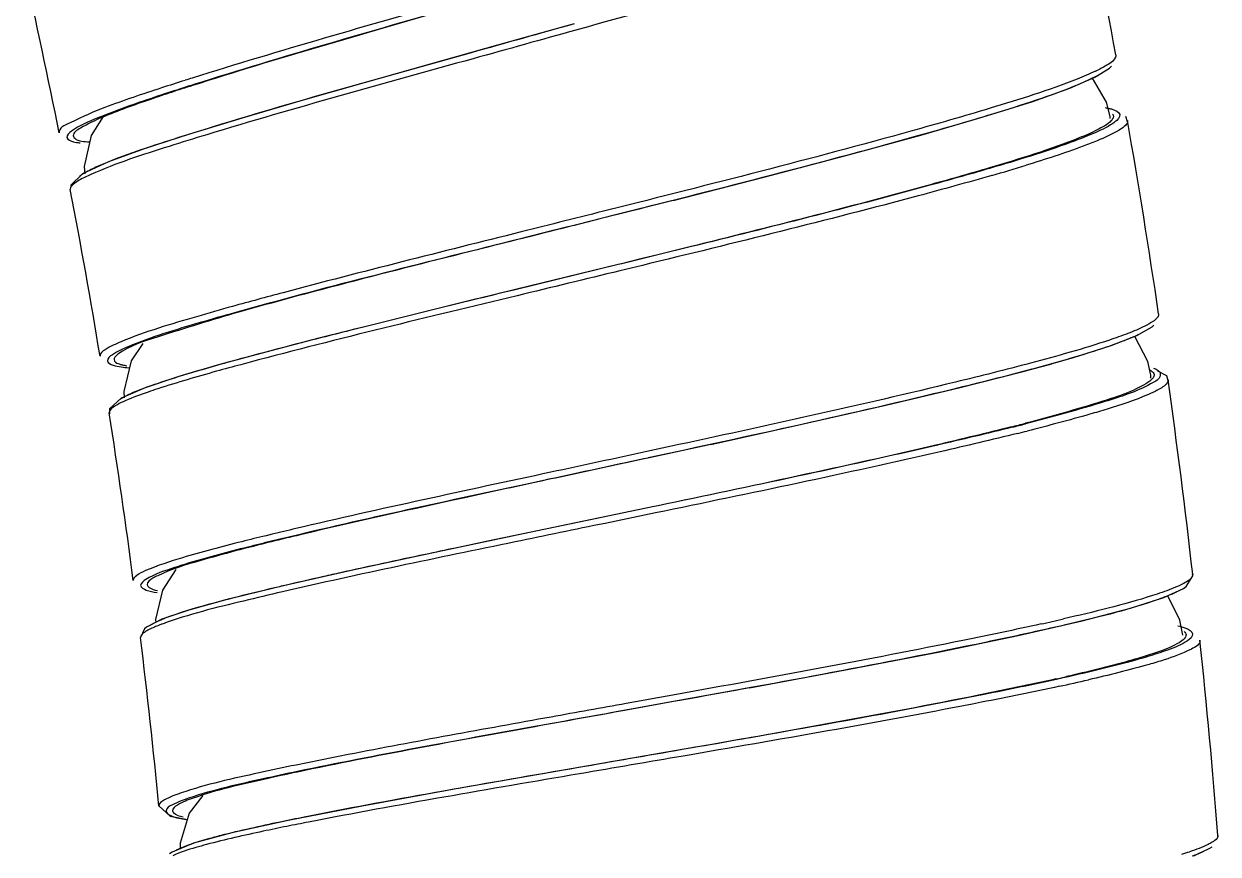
# Model space of a CAD drawing. Header units: millimetres. Extents: x 601 to 1195, y -13 to 407.
# Drawn here: x 1108.76 to 1122.38, y 254.6 to 264.06 of the extents above; entities that cross this region are included whole.
import ezdxf

# ---------------------------------------------------------------- set-up
doc = ezdxf.new("R2010")
doc.units = ezdxf.units.MM
doc.header["$LTSCALE"] = 0.1

msp = doc.modelspace()

# ---------------------------------------------------------------- linework, layer by layer
at = {"color": 7, "linetype": 'Continuous'}
for p, q in [((1115.0976, 264.0028), (1115.0546, 263.9908)), ((1121.2118, 263.7092), (1121.2119, 263.7085)), ((1110.709, 263.3741), (1110.6683, 263.3613)), ((1120.6864, 263.33), (1120.9722, 263.4537)), ((1121.1046, 263.1685), (1120.947, 263.4428)), ((1121.1464, 263.0085), (1121.1046, 263.1685)), ((1109.6665, 263.0083), (1109.5264, 262.7921)), ((1121.1478, 262.9838), (1121.1464, 263.0085)), ((1121.3446, 262.9468), (1121.327, 263.0073)), ((1121.3451, 262.9625), (1121.3446, 262.9468)), ((1109.5264, 262.7921), (1109.4479, 262.4368)), ((1109.7278, 262.4906), (1109.4288, 262.3529)), ((1109.4479, 262.4368), (1109.4551, 262.3552)), ((1109.4288, 262.3529), (1109.2929, 262.2194)), ((1116.1634, 262.0508), (1115.4451, 261.8695)), ((1115.4451, 261.8695), (1115.4026, 261.8588)), ((1115.4451, 261.8695), (1115.4031, 261.8589)), ((1116.3542, 261.5206), (1116.0047, 261.4343)), ((1116.3595, 261.5211), (1116.0062, 261.4342)), ((1115.5384, 261.3196), (1114.3628, 261.0332)), ((1115.5384, 261.3196), (1114.3679, 261.0344)), ((1115.578, 261.3294), (1115.5384, 261.3196)), ((1115.5772, 261.3291), (1115.5384, 261.3196)), ((1115.7976, 261.383), (1115.5772, 261.3291)), ((1116.0047, 261.4343), (1115.578, 261.3294)), ((1116.0062, 261.4342), (1115.7976, 261.383)), ((1115.8131, 261.31), (1115.5559, 261.2476)), ((1114.3679, 261.0344), (1113.4849, 260.8187)), ((1114.1782, 260.9882), (1114.0955, 260.968)), ((1114.3628, 261.0332), (1114.1782, 260.9882)), ((1113.4849, 260.8187), (1112.7851, 260.6457)), ((1121.7002, 260.7581), (1121.7003, 260.7574)), ((1112.6325, 260.6075), (1112.5159, 260.5783)), ((1121.1604, 260.3963), (1121.452, 260.5108)), ((1121.5766, 260.216), (1121.4278, 260.5013)), ((1110.1179, 260.4211), (1109.9835, 260.2213)), ((1109.6293, 260.279), (1109.6296, 260.2757)), ((1109.6293, 260.279), (1109.6301, 260.2736)), ((1111.2774, 260.2569), (1111.2288, 260.2436)), ((1111.3326, 260.2718), (1111.2774, 260.2569)), ((1109.9835, 260.2213), (1109.8996, 259.8728)), ((1121.6113, 260.0601), (1121.5766, 260.216)), ((1121.6825, 260.1213), (1121.6965, 260.1125)), ((1121.7917, 260.0521), (1121.6919, 260.1046)), ((1121.6965, 260.1125), (1121.7042, 260.1064)), ((1110.5156, 260.0385), (1110.1446, 259.9148)), ((1121.6124, 260.0249), (1121.6113, 260.0601)), ((1121.8073, 259.9933), (1121.7917, 260.0521)), ((1121.8079, 260.0073), (1121.8073, 259.9933)), ((1110.1446, 259.9148), (1109.8699, 259.7963)), ((1109.917, 259.8171), (1109.8825, 259.7984)), ((1109.8996, 259.8728), (1109.904, 259.802)), ((1109.8699, 259.7963), (1109.7388, 259.6751)), ((1109.8825, 259.7984), (1109.8568, 259.7826)), ((1109.7388, 259.6751), (1109.7378, 259.6184)), ((1116.1284, 259.245), (1115.8638, 259.1878)), ((1116.5924, 259.2698), (1115.8746, 259.1143)), ((1115.8318, 259.105), (1114.8743, 258.898)), ((1115.8746, 259.1143), (1115.8318, 259.105)), ((1115.8746, 259.1143), (1115.8323, 259.1052)), ((1115.9493, 258.5616), (1114.525, 258.2652)), ((1115.9645, 258.489), (1115.3886, 258.3702)), ((1115.9945, 258.5711), (1115.9493, 258.5616)), ((1115.9939, 258.5709), (1115.9493, 258.5616)), ((1115.3862, 258.4443), (1114.051, 258.1662)), ((1111.5915, 258.2463), (1111.5221, 258.2295)), ((1111.6143, 258.1739), (1111.5864, 258.1671)), ((1114.051, 258.1662), (1113.6817, 258.0886)), ((1110.4933, 257.8443), (1110.3401, 257.6084)), ((1112.5277, 257.8412), (1111.7348, 257.6624)), ((1122.0888, 257.7707), (1122.0876, 257.7957)), ((1110.0084, 257.7212), (1110.0089, 257.717)), ((1110.0084, 257.7212), (1110.0086, 257.7182)), ((1111.7348, 257.6624), (1111.1573, 257.5216)), ((1122.0127, 257.6502), (1122.0888, 257.7707)), ((1110.3401, 257.6084), (1110.2634, 257.2733)), ((1111.1548, 257.5213), (1111.1402, 257.5176)), ((1121.9429, 257.2675), (1121.8044, 257.5456)), ((1110.6413, 257.3808), (1110.3351, 257.2766)), ((1110.2634, 257.2733), (1110.265, 257.2408)), ((1121.976, 257.0976), (1121.9429, 257.2675)), ((1110.1364, 257.1675), (1110.0909, 257.0698)), ((1110.0909, 257.0698), (1110.0911, 257.068)), ((1116.2042, 256.4204), (1115.6298, 256.3168)), ((1117.0351, 256.4959), (1116.2108, 256.3462)), ((1116.2108, 256.3462), (1115.6447, 256.2441)), ((1116.2108, 256.3462), (1115.6519, 256.2449)), ((1116.559, 255.8421), (1116.2668, 255.7913)), ((1116.3145, 255.7996), (1116.2668, 255.7913)), ((1116.3701, 255.7338), (1116.2793, 255.7182)), ((1110.803, 255.2685), (1110.6476, 255.0657)), ((1110.3011, 255.1509), (1110.3011, 255.1501)), ((1110.3011, 255.1509), (1110.3012, 255.1488)), ((1110.3011, 255.1501), (1110.4274, 255.0348)), ((1110.6476, 255.0657), (1110.5427, 254.7243)), ((1112.6166, 255.1486), (1111.775, 254.9849)), ((1110.4274, 255.0348), (1110.6256, 254.9939)), ((1112.0178, 255.0335), (1111.9588, 255.0218)), ((1122.3767, 254.8004), (1122.3761, 254.8165)), ((1110.5229, 254.6564), (1110.4985, 254.6438)), ((1110.5575, 254.6722), (1110.5229, 254.6564)), ((1110.5427, 254.7243), (1110.5425, 254.6584))]:
    msp.add_line(p, q, dxfattribs=at)
for points in [[(1115.0345, 264.0622), (1114.1619, 263.818), (1113.3921, 263.6026), (1112.6395, 263.3906), (1111.9199, 263.185), (1111.2498, 262.9887), (1110.6481, 262.8054), (1110.1345, 262.6384), (1109.7278, 262.4906)], [(1120.9722, 263.4537), (1121.1409, 263.5583), (1121.1626, 263.5787)], [(1119.6978, 263.0013), (1120.2637, 263.1796), (1120.6864, 263.33)], [(1116.1634, 262.0508), (1117.1988, 262.3157), (1118.1501, 262.5659), (1118.9897, 262.7958), (1119.6978, 263.0013)], [(1112.7851, 260.6457), (1112.126, 260.4796), (1111.5208, 260.3224)], [(1121.452, 260.5108), (1121.6246, 260.61), (1121.6469, 260.6296)], [(1120.1558, 260.0998), (1120.7303, 260.2595), (1121.1604, 260.3963)], [(1111.5208, 260.3224), (1110.9799, 260.1749), (1110.5156, 260.0385)], [(1116.5924, 259.2698), (1117.6324, 259.4988), (1118.5907, 259.7164), (1119.4386, 259.9179), (1120.1558, 260.0998)], [(1114.525, 258.2652), (1113.4676, 258.0434), (1112.5277, 257.8412)], [(1121.7581, 257.5239), (1121.9825, 257.6288), (1122.0127, 257.6502)], [(1111.1573, 257.5216), (1111.1043, 257.5087), (1110.6413, 257.3808)], [(1120.0985, 257.0923), (1120.8267, 257.2577), (1121.3791, 257.4017), (1121.7581, 257.5239)], [(1110.3351, 257.2766), (1110.1603, 257.1873), (1110.1364, 257.1675)], [(1117.0351, 256.4959), (1118.1724, 256.7072), (1119.2058, 256.9076), (1120.0985, 257.0923)], [(1116.2668, 255.7913), (1114.8493, 255.5459), (1113.648, 255.3358), (1112.6166, 255.1486)], [(1111.775, 254.9849), (1111.1339, 254.844), (1110.6944, 254.7247)], [(1110.6944, 254.7247), (1110.451, 254.624), (1110.4202, 254.6027)], [(1122.1022, 254.581), (1122.2848, 254.6677), (1122.3087, 254.6851)]]:
    msp.add_lwpolyline(points, dxfattribs=at)
for centre, radius, start, end in [((1034.1562, 247.7852), 88.5, 10.365355, 11.811399), ((1034.1562, 247.7852), 76.5, 11.333688, 12.779732), ((1120.1221, 265.3275), 1.9977, 295.43548, 296.29445), ((1119.5964, 235.4587), 29.2901, 107.71545, 108.21108), ((1122.5675, 225.5799), 39.6867, 107.42758, 107.55156), ((1120.3818, 264.6059), 1.2922, 297.76825, 298.92101), ((1120.505, 264.3834), 1.0379, 298.90552, 300.5761), ((1034.1562, 247.7852), 88.5, 8.42869, 9.874733), ((1109.3539, 262.7869), 0.0293, 183.4534, 191.58747), ((1112.6801, 287.0092), 25.6803, 286.09113, 287.00104), ((1109.3179, 262.1817), 0.0281, 187.0538, 191.04817), ((1034.1562, 247.7852), 76.5, 9.397023, 10.843066), ((1125.5629, 208.8458), 53.9597, 104.86892, 105.50133), ((1181.9247, -17.4599), 286.571, 103.691415, 103.992677), ((1120.7071, 262.088), 1.7419, 293.94898, 295.40042), ((1109.9946, 260.6441), 0.4804, 255.2269, 256.89625), ((1122.1831, 219.4904), 42.1356, 104.91045, 105.06151), ((1114.2773, 282.4022), 23.0638, 285.01653, 285.6103), ((1121.5219, 259.9568), 0.1769, 60.2148, 61.88665), ((1112.769, 252.6482), 7.7253, 108.29954, 108.55283), ((1112.9992, 251.9521), 8.4584, 108.05759, 108.29953), ((1034.1562, 247.7852), 88.4997, 6.492053, 7.938097), ((1121.2705, 260.6593), 0.8766, 298.10845, 298.76672), ((1109.7625, 259.6336), 0.0287, 179.65724, 188.61288), ((1034.1562, 247.7852), 76.5001, 7.460516, 8.906559), ((1112.4468, 289.3897), 30.8639, 284.20444, 284.51256), ((1111.9946, 291.5622), 33.087, 284.05592, 284.32794), ((1111.7617, 292.9824), 34.6047, 283.93145, 284.1141), ((1121.6078, 217.372), 42.0021, 103.34808, 103.8134), ((1123.1231, 210.2519), 49.3603, 103.18956, 103.51036), ((1122.4262, 213.4627), 45.9999, 103.25382, 103.59413), ((1127.9282, 187.5739), 71.935, 102.488379, 102.645956), ((1123.51, 207.1838), 51.8336, 102.62612, 103.1772), ((1121.5692, 258.4537), 0.8731, 296.71692, 297.3215), ((1121.3289, 258.7267), 1.2743, 293.96006, 295.14374), ((1121.4558, 258.458), 0.9772, 295.09916, 297.42979), ((1111.2002, 255.1599), 2.2845, 110.40023, 111.20927), ((1111.2989, 254.8959), 2.5663, 110.17925, 110.41109), ((1111.3714, 254.6981), 2.7769, 109.75877, 110.17664), ((1113.3891, 288.7196), 32.2583, 282.47765, 282.94435), ((1111.1235, 255.0931), 2.2695, 110.20249, 111.21205), ((1034.1562, 247.7852), 76.5002, 5.523592, 6.969636), ((1034.1562, 247.7852), 88.4998, 4.55526, 6.001303), ((1114.7057, 282.6988), 26.7437, 282.5775, 282.83927), ((1114.8269, 283.0686), 27.1692, 282.19923, 282.91549), ((1122.9785, 201.4843), 55.2608, 100.97365, 101.60153), ((1119.4745, 216.641), 39.0453, 101.02424, 101.39584), ((1120.9273, 258.1203), 3.6691, 286.41374, 287.88056)]:
    msp.add_arc(centre, radius, start, end, dxfattribs=at)
for points, knots in [([(1119.0766, 265.1626), (1118.7923, 265.0716), (1117.4716, 264.6657), (1116.141, 264.2934), (1115.0976, 264.0028)], [0, 0, 0, 0, 0.2160677, 1, 1, 1, 1]), ([(1114.8604, 264.6678), (1114.472, 264.5561), (1113.077, 264.1556), (1111.6806, 263.7585), (1110.6813, 263.4448)], [0, 0, 0, 0, 0.2784039, 1, 1, 1, 1]), ([(1114.8811, 264.5966), (1114.4923, 264.4848), (1113.0994, 264.0848), (1111.7051, 263.6885), (1110.709, 263.3741)], [0, 0, 0, 0, 0.2791706, 1, 1, 1, 1]), ([(1114.7256, 264.5517), (1114.346, 264.4422), (1112.9963, 264.0532), (1111.6453, 263.6673), (1110.6837, 263.3598)], [0, 0, 0, 0, 0.2812864, 1, 1, 1, 1]), ([(1115.0345, 264.0622), (1114.6429, 263.9524), (1113.2381, 263.5592), (1111.8318, 263.17), (1110.8263, 262.8605)], [0, 0, 0, 0, 0.2788123, 1, 1, 1, 1]), ([(1115.0546, 263.9908), (1114.6645, 263.8822), (1113.2596, 263.4918), (1111.8533, 263.1051), (1110.8455, 262.799)], [0, 0, 0, 0, 0.2776707, 1, 1, 1, 1]), ([(1121.2116, 263.7085), (1121.2132, 263.6995), (1121.1976, 263.6373), (1121.135, 263.6072), (1121.0908, 263.5813)], [0, 0, 0, 0, 0.1513968, 1, 1, 1, 1]), ([(1120.9801, 263.5234), (1120.9116, 263.4908), (1120.5191, 263.3272), (1120.1125, 263.2014), (1119.7785, 263.1004)], [0, 0, 0, 0, 0.1785267, 1, 1, 1, 1]), ([(1110.5994, 263.419), (1110.5102, 263.3908), (1110.2032, 263.2923), (1109.8974, 263.1894), (1109.6833, 263.1084)], [0, 0, 0, 0, 0.290145, 1, 1, 1, 1]), ([(1110.6683, 263.3613), (1110.5802, 263.3334), (1110.277, 263.2359), (1109.975, 263.134), (1109.7637, 263.0537)], [0, 0, 0, 0, 0.2901288, 1, 1, 1, 1]), ([(1120.9838, 263.4625), (1120.9209, 263.4294), (1120.5379, 263.2597), (1120.1372, 263.1357), (1119.8052, 263.0341)], [0, 0, 0, 0, 0.1699866, 1, 1, 1, 1]), ([(1110.4427, 263.2817), (1110.3631, 263.2555), (1110.0976, 263.1663), (1109.8332, 263.0725), (1109.6522, 262.9959)], [0, 0, 0, 0, 0.2988513, 1, 1, 1, 1]), ([(1109.6833, 263.1084), (1109.5486, 263.0574), (1109.4067, 262.9906), (1109.1537, 262.8745), (1109.1649, 262.8193)], [0, 0, 0, 0, 0.7188285, 1, 1, 1, 1]), ([(1119.7785, 263.1004), (1119.4788, 263.0097), (1118.0368, 262.5982), (1116.5826, 262.2319), (1115.4321, 261.9427)], [0, 0, 0, 0, 0.2088198, 1, 1, 1, 1]), ([(1121.0914, 263.1077), (1121.1055, 263.1052), (1121.1319, 263.1001), (1121.1579, 263.0935), (1121.1699, 263.0899)], [0, 0, 0, 0, 0.5358138, 1, 1, 1, 1]), ([(1121.1699, 263.0899), (1121.2037, 263.0797), (1121.2975, 263.0393), (1121.2283, 262.9651), (1121.2015, 262.9445)], [0, 0, 0, 0, 0.5102054, 1, 1, 1, 1]), ([(1109.7637, 263.0537), (1109.7104, 263.0335), (1109.5534, 262.9701), (1109.3926, 262.9057), (1109.3022, 262.8381)], [0, 0, 0, 0, 0.3354611, 1, 1, 1, 1]), ([(1109.6522, 262.9959), (1109.5676, 262.9601), (1109.4655, 262.911), (1109.3223, 262.825), (1109.3247, 262.7851)], [0, 0, 0, 0, 0.6971743, 1, 1, 1, 1]), ([(1119.8052, 263.0341), (1119.5079, 262.9432), (1118.0635, 262.5282), (1116.606, 262.1614), (1115.4502, 261.8708)], [0, 0, 0, 0, 0.206917, 1, 1, 1, 1]), ([(1121.1798, 262.9895), (1121.1752, 262.9785), (1121.1275, 262.9174), (1121.0566, 262.8831), (1120.9996, 262.8542)], [0, 0, 0, 0, 0.1573636, 1, 1, 1, 1]), ([(1121.1752, 263.0338), (1121.1774, 263.0309), (1121.1809, 263.025), (1121.183, 263.0184), (1121.1835, 263.0151)], [0, 0, 0, 0, 0.5149457, 1, 1, 1, 1]), ([(1121.1835, 263.0151), (1121.1842, 263.011), (1121.1842, 263.0021), (1121.1816, 262.9937), (1121.1798, 262.9895)], [0, 0, 0, 0, 0.4768994, 1, 1, 1, 1]), ([(1109.3022, 262.8381), (1109.2789, 262.8206), (1109.2157, 262.7592), (1109.2975, 262.7267), (1109.3258, 262.7196)], [0, 0, 0, 0, 0.5001104, 1, 1, 1, 1]), ([(1110.8263, 262.8605), (1110.6919, 262.8191), (1110.2738, 262.6864), (1109.8544, 262.5511), (1109.5826, 262.4279)], [0, 0, 0, 0, 0.3203449, 1, 1, 1, 1]), ([(1120.9996, 262.8542), (1120.9332, 262.8205), (1120.5329, 262.6493), (1120.1155, 262.5238), (1119.7701, 262.4213)], [0, 0, 0, 0, 0.1713351, 1, 1, 1, 1]), ([(1121.2015, 262.9445), (1121.1858, 262.9324), (1121.096, 262.8735), (1120.9972, 262.8301), (1120.9165, 262.7964)], [0, 0, 0, 0, 0.1840087, 1, 1, 1, 1]), ([(1121.3445, 262.9468), (1121.335, 262.9028), (1121.1998, 262.82), (1121.0846, 262.7654), (1120.9992, 262.7301)], [0, 0, 0, 0, 0.3276816, 1, 1, 1, 1]), ([(1109.3252, 262.781), (1109.327, 262.7723), (1109.3748, 262.7189), (1109.4503, 262.7222), (1109.5075, 262.7167)], [0, 0, 0, 0, 0.1345258, 1, 1, 1, 1]), ([(1109.3258, 262.7196), (1109.3372, 262.7167), (1109.3623, 262.7115), (1109.3876, 262.7079), (1109.4013, 262.7062)], [0, 0, 0, 0, 0.4597717, 1, 1, 1, 1]), ([(1110.8455, 262.799), (1110.7023, 262.7555), (1110.2587, 262.6165), (1109.8134, 262.4755), (1109.5254, 262.3463)], [0, 0, 0, 0, 0.3214658, 1, 1, 1, 1]), ([(1120.9165, 262.7964), (1120.8454, 262.7667), (1120.4694, 262.6233), (1120.084, 262.5065), (1119.7718, 262.415)], [0, 0, 0, 0, 0.1913762, 1, 1, 1, 1]), ([(1120.9992, 262.7301), (1120.9461, 262.7081), (1120.6795, 262.6051), (1120.4071, 262.5181), (1120.1888, 262.4512)], [0, 0, 0, 0, 0.2010705, 1, 1, 1, 1]), ([(1119.7701, 262.4213), (1119.5316, 262.3505), (1118.3983, 262.0304), (1117.2558, 261.744), (1116.3542, 261.5206)], [0, 0, 0, 0, 0.2112299, 1, 1, 1, 1]), ([(1119.7718, 262.415), (1119.5318, 262.3447), (1118.3994, 262.0278), (1117.2584, 261.7428), (1116.3595, 261.5211)], [0, 0, 0, 0, 0.2126653, 1, 1, 1, 1]), ([(1109.5254, 262.3463), (1109.5035, 262.3365), (1109.4355, 262.3044), (1109.3676, 262.2693), (1109.3278, 262.2366)], [0, 0, 0, 0, 0.3174062, 1, 1, 1, 1]), ([(1109.4365, 262.3527), (1109.429, 262.3481), (1109.4151, 262.3392), (1109.4017, 262.3295), (1109.3955, 262.3247)], [0, 0, 0, 0, 0.5307336, 1, 1, 1, 1]), ([(1119.7978, 262.3351), (1119.5184, 262.2543), (1118.1958, 261.8907), (1116.8632, 261.565), (1115.8131, 261.31)], [0, 0, 0, 0, 0.2121104, 1, 1, 1, 1]), ([(1109.3278, 262.2366), (1109.3167, 262.2275), (1109.2988, 262.2117), (1109.2889, 262.1876), (1109.2901, 262.1783)], [0, 0, 0, 0, 0.6049971, 1, 1, 1, 1]), ([(1115.4031, 261.8589), (1115.007, 261.7594), (1113.5913, 261.4041), (1112.1742, 261.0529), (1111.1619, 260.7697)], [0, 0, 0, 0, 0.2798085, 1, 1, 1, 1]), ([(1115.4026, 261.8588), (1115.0107, 261.7599), (1113.6106, 261.407), (1112.209, 261.0583), (1111.2083, 260.7766)], [0, 0, 0, 0, 0.2799535, 1, 1, 1, 1]), ([(1115.4321, 261.9427), (1115.098, 261.8587), (1113.8584, 261.5479), (1112.6184, 261.2387), (1111.7164, 260.9987)], [0, 0, 0, 0, 0.2695812, 1, 1, 1, 1]), ([(1115.5559, 261.2476), (1115.1662, 261.1531), (1113.7597, 260.8131), (1112.3521, 260.4765), (1111.3412, 260.2073)], [0, 0, 0, 0, 0.2770686, 1, 1, 1, 1]), ([(1111.2083, 260.7766), (1110.9011, 260.6901), (1110.4442, 260.5431), (1109.9675, 260.3966), (1109.8338, 260.2967)], [0, 0, 0, 0, 0.6565241, 1, 1, 1, 1]), ([(1111.1416, 260.8427), (1111.0042, 260.8045), (1110.5767, 260.6817), (1110.1478, 260.5565), (1109.8688, 260.4397)], [0, 0, 0, 0, 0.3204144, 1, 1, 1, 1]), ([(1111.1619, 260.7697), (1111.0315, 260.7332), (1110.6246, 260.6156), (1110.2167, 260.4951), (1109.9509, 260.3832)], [0, 0, 0, 0, 0.3194898, 1, 1, 1, 1]), ([(1121.6896, 260.7208), (1121.6839, 260.7125), (1121.6682, 260.6955), (1121.6501, 260.6813), (1121.6397, 260.6739)], [0, 0, 0, 0, 0.4398316, 1, 1, 1, 1]), ([(1121.7001, 260.7574), (1121.701, 260.7515), (1121.6997, 260.7382), (1121.6935, 260.7266), (1121.6896, 260.7208)], [0, 0, 0, 0, 0.4581915, 1, 1, 1, 1]), ([(1112.5159, 260.5783), (1112.4094, 260.5515), (1112.0144, 260.4516), (1111.6199, 260.3494), (1111.3326, 260.2718)], [0, 0, 0, 0, 0.2695924, 1, 1, 1, 1]), ([(1121.3487, 260.5338), (1121.2791, 260.5071), (1120.9144, 260.3792), (1120.5415, 260.2763), (1120.24, 260.1962)], [0, 0, 0, 0, 0.1927993, 1, 1, 1, 1]), ([(1109.8688, 260.4397), (1109.8067, 260.4137), (1109.728, 260.3783), (1109.6277, 260.3095), (1109.6293, 260.279)], [0, 0, 0, 0, 0.6882983, 1, 1, 1, 1]), ([(1109.9509, 260.3832), (1109.889, 260.3571), (1109.8111, 260.3229), (1109.7114, 260.2515), (1109.7146, 260.2215)], [0, 0, 0, 0, 0.6909579, 1, 1, 1, 1]), ([(1121.2906, 260.4451), (1121.2377, 260.4247), (1120.972, 260.3292), (1120.7008, 260.2498), (1120.4836, 260.1891)], [0, 0, 0, 0, 0.201104, 1, 1, 1, 1]), ([(1109.8338, 260.2967), (1109.8206, 260.2868), (1109.7994, 260.2701), (1109.7876, 260.2425), (1109.7893, 260.2322)], [0, 0, 0, 0, 0.6131719, 1, 1, 1, 1]), ([(1109.7893, 260.2322), (1109.7928, 260.2111), (1109.8304, 260.1917), (1109.8605, 260.1826), (1109.8721, 260.1795)], [0, 0, 0, 0, 0.6405136, 1, 1, 1, 1]), ([(1111.2288, 260.2436), (1111.1472, 260.2214), (1110.8622, 260.1424), (1110.5781, 260.0595), (1110.3773, 259.994)], [0, 0, 0, 0, 0.2858697, 1, 1, 1, 1]), ([(1109.7146, 260.2215), (1109.7175, 260.195), (1109.8214, 260.1544), (1109.8969, 260.149), (1109.9569, 260.1437)], [0, 0, 0, 0, 0.3073777, 1, 1, 1, 1]), ([(1109.8857, 260.1761), (1109.8934, 260.1744), (1109.9095, 260.171), (1109.9258, 260.1681), (1109.9343, 260.1667)], [0, 0, 0, 0, 0.4765441, 1, 1, 1, 1]), ([(1111.2339, 260.1786), (1111.1421, 260.1539), (1110.8252, 260.0672), (1110.5094, 259.9762), (1110.2875, 259.9035)], [0, 0, 0, 0, 0.2894212, 1, 1, 1, 1]), ([(1120.2531, 260.126), (1119.9533, 260.0455), (1118.5017, 259.6816), (1117.0387, 259.3655), (1115.8794, 259.1153)], [0, 0, 0, 0, 0.2074369, 1, 1, 1, 1]), ([(1120.24, 260.1962), (1119.9552, 260.1205), (1118.5902, 259.7793), (1117.2154, 259.4801), (1116.1284, 259.245)], [0, 0, 0, 0, 0.2094835, 1, 1, 1, 1]), ([(1121.7042, 260.1064), (1121.7207, 260.0918), (1121.7214, 260.005), (1121.6472, 259.981), (1121.6088, 259.9596)], [0, 0, 0, 0, 0.3336535, 1, 1, 1, 1]), ([(1121.6097, 260.1103), (1121.6198, 260.1046), (1121.6368, 260.093), (1121.6472, 260.074), (1121.6484, 260.0654)], [0, 0, 0, 0, 0.5696296, 1, 1, 1, 1]), ([(1121.6411, 260.1393), (1121.6487, 260.1366), (1121.6628, 260.1312), (1121.6764, 260.1247), (1121.6825, 260.1213)], [0, 0, 0, 0, 0.5341144, 1, 1, 1, 1]), ([(1110.3109, 259.972), (1110.2697, 259.9582), (1110.1365, 259.9118), (1110.0039, 259.8617), (1109.917, 259.8171)], [0, 0, 0, 0, 0.3083417, 1, 1, 1, 1]), ([(1121.5553, 259.9606), (1121.4033, 259.8692), (1120.9382, 259.719), (1120.4766, 259.5871), (1120.181, 259.5106)], [0, 0, 0, 0, 0.3675165, 1, 1, 1, 1]), ([(1121.6088, 259.9596), (1121.4458, 259.8692), (1120.9654, 259.7156), (1120.4861, 259.5819), (1120.1827, 259.5044)], [0, 0, 0, 0, 0.3730491, 1, 1, 1, 1]), ([(1121.6484, 260.0654), (1121.6492, 260.0594), (1121.6477, 260.0459), (1121.6414, 260.0343), (1121.6374, 260.0284)], [0, 0, 0, 0, 0.4587643, 1, 1, 1, 1]), ([(1121.8073, 259.9933), (1121.8055, 259.985), (1121.7799, 259.9379), (1121.7306, 259.9119), (1121.6924, 259.8909)], [0, 0, 0, 0, 0.163211, 1, 1, 1, 1]), ([(1110.2875, 259.9035), (1110.2506, 259.8914), (1110.1261, 259.8496), (1110.0024, 259.8044), (1109.9177, 259.7668)], [0, 0, 0, 0, 0.2953312, 1, 1, 1, 1]), ([(1121.6835, 259.8861), (1121.6508, 259.8686), (1121.4658, 259.7831), (1121.2713, 259.7208), (1121.1122, 259.6719)], [0, 0, 0, 0, 0.1823691, 1, 1, 1, 1]), ([(1109.8268, 259.7222), (1109.8211, 259.719), (1109.8101, 259.7128), (1109.7994, 259.7061), (1109.7943, 259.7028)], [0, 0, 0, 0, 0.5214664, 1, 1, 1, 1]), ([(1121.1122, 259.6719), (1121.0471, 259.6518), (1120.7448, 259.5623), (1120.4398, 259.4825), (1120.2002, 259.4223)], [0, 0, 0, 0, 0.216223, 1, 1, 1, 1]), ([(1120.0304, 259.4659), (1119.7427, 259.3938), (1118.4017, 259.0753), (1117.0527, 258.792), (1115.9939, 258.5709)], [0, 0, 0, 0, 0.2152074, 1, 1, 1, 1]), ([(1120.0202, 259.4694), (1119.7347, 259.3971), (1118.3975, 259.0767), (1117.0519, 258.7929), (1115.9945, 258.5711)], [0, 0, 0, 0, 0.2142242, 1, 1, 1, 1]), ([(1120.0931, 259.3956), (1119.7989, 259.3226), (1118.4272, 258.9998), (1117.0475, 258.713), (1115.9645, 258.489)], [0, 0, 0, 0, 0.2151376, 1, 1, 1, 1]), ([(1115.8638, 259.1878), (1115.4989, 259.1091), (1114.1633, 258.8218), (1112.827, 258.5367), (1111.8604, 258.3101)], [0, 0, 0, 0, 0.2732707, 1, 1, 1, 1]), ([(1115.8323, 259.1052), (1115.471, 259.0273), (1114.1524, 258.7436), (1112.8331, 258.462), (1111.88, 258.2373)], [0, 0, 0, 0, 0.2740131, 1, 1, 1, 1]), ([(1114.8743, 258.898), (1114.6021, 258.8392), (1113.6131, 258.6251), (1112.6245, 258.4089), (1111.9109, 258.2394)], [0, 0, 0, 0, 0.2752225, 1, 1, 1, 1]), ([(1115.3886, 258.3702), (1115.047, 258.2998), (1113.819, 258.0465), (1112.5907, 257.7932), (1111.7087, 257.5898)], [0, 0, 0, 0, 0.2781372, 1, 1, 1, 1]), ([(1111.5221, 258.2295), (1111.4297, 258.2071), (1111.1108, 258.1285), (1110.7927, 258.0455), (1110.5691, 257.9784)], [0, 0, 0, 0, 0.2894212, 1, 1, 1, 1]), ([(1111.5793, 258.1593), (1111.3069, 258.0923), (1110.8729, 257.9776), (1110.4391, 257.8476), (1110.2867, 257.7735)], [0, 0, 0, 0, 0.6234364, 1, 1, 1, 1]), ([(1111.5864, 258.1671), (1111.4952, 258.145), (1111.1802, 258.0672), (1110.8661, 257.9849), (1110.6453, 257.9184)], [0, 0, 0, 0, 0.2894057, 1, 1, 1, 1]), ([(1113.6817, 258.0886), (1113.5665, 258.0643), (1113.1299, 257.9719), (1112.6936, 257.878), (1112.3729, 257.807)], [0, 0, 0, 0, 0.2639356, 1, 1, 1, 1]), ([(1110.5691, 257.9784), (1110.4271, 257.9359), (1110.2414, 257.8762), (1110.0611, 257.7902), (1110.0084, 257.7416), (1110.0088, 257.7212)], [0, 0, 0, 0, 0.7085794, 0.9026393, 1, 1, 1, 1]), ([(1110.6453, 257.9184), (1110.5892, 257.9016), (1110.4227, 257.8479), (1110.2528, 257.7932), (1110.1535, 257.7314)], [0, 0, 0, 0, 0.3336526, 1, 1, 1, 1]), ([(1110.2867, 257.7735), (1110.2681, 257.7645), (1110.2249, 257.7409), (1110.1627, 257.7023), (1110.1666, 257.6693)], [0, 0, 0, 0, 0.3825823, 1, 1, 1, 1]), ([(1122.0884, 257.7915), (1122.0894, 257.7828), (1122.0723, 257.7255), (1122.0124, 257.6999), (1121.97, 257.678)], [0, 0, 0, 0, 0.1546449, 1, 1, 1, 1]), ([(1110.1535, 257.7314), (1110.1274, 257.7152), (1110.0554, 257.6638), (1110.1293, 257.6195), (1110.1551, 257.6103)], [0, 0, 0, 0, 0.5290671, 1, 1, 1, 1]), ([(1110.1666, 257.6693), (1110.1673, 257.6635), (1110.1732, 257.651), (1110.1836, 257.6426), (1110.1897, 257.6385)], [0, 0, 0, 0, 0.4410542, 1, 1, 1, 1]), ([(1111.6938, 257.6526), (1111.6457, 257.6413), (1111.4658, 257.5988), (1111.2861, 257.5548), (1111.1548, 257.5213)], [0, 0, 0, 0, 0.2670287, 1, 1, 1, 1]), ([(1111.7087, 257.5898), (1111.5607, 257.5557), (1111.1015, 257.4456), (1110.6406, 257.3338), (1110.3398, 257.2229)], [0, 0, 0, 0, 0.3215173, 1, 1, 1, 1]), ([(1111.1402, 257.5176), (1111.0684, 257.4992), (1110.8309, 257.4366), (1110.5941, 257.3696), (1110.4326, 257.3116)], [0, 0, 0, 0, 0.3016065, 1, 1, 1, 1]), ([(1121.8453, 257.6225), (1121.7747, 257.5945), (1121.3711, 257.4575), (1120.956, 257.3594), (1120.6151, 257.281)], [0, 0, 0, 0, 0.1784419, 1, 1, 1, 1]), ([(1121.8464, 257.5621), (1121.7813, 257.5332), (1121.3867, 257.3893), (1120.9774, 257.2924), (1120.6382, 257.2133)], [0, 0, 0, 0, 0.1696403, 1, 1, 1, 1]), ([(1110.1352, 257.1278), (1110.1227, 257.1191), (1110.1027, 257.1041), (1110.0903, 257.0796), (1110.0909, 257.0698)], [0, 0, 0, 0, 0.6088205, 1, 1, 1, 1]), ([(1110.3024, 257.2088), (1110.2845, 257.2019), (1110.2272, 257.1785), (1110.1704, 257.1522), (1110.1352, 257.1278)], [0, 0, 0, 0, 0.3095392, 1, 1, 1, 1]), ([(1110.236, 257.2274), (1110.2305, 257.2243), (1110.2202, 257.2183), (1110.2101, 257.2119), (1110.2054, 257.2087)], [0, 0, 0, 0, 0.5236711, 1, 1, 1, 1]), ([(1120.3588, 257.2232), (1120.0625, 257.1576), (1118.6817, 256.8693), (1117.2937, 256.6171), (1116.2042, 256.4204)], [0, 0, 0, 0, 0.215131, 1, 1, 1, 1]), ([(1120.6382, 257.2133), (1120.3355, 257.1427), (1118.8674, 256.8265), (1117.3894, 256.5591), (1116.2175, 256.3474)], [0, 0, 0, 0, 0.2069494, 1, 1, 1, 1]), ([(1122.0134, 257.1014), (1122.0144, 257.0915), (1122.0066, 257.0674), (1121.9895, 257.0506), (1121.9791, 257.0417)], [0, 0, 0, 0, 0.4189561, 1, 1, 1, 1]), ([(1121.9918, 257.1366), (1121.9977, 257.1317), (1122.0076, 257.1214), (1122.0128, 257.1077), (1122.0134, 257.1014)], [0, 0, 0, 0, 0.5449453, 1, 1, 1, 1]), ([(1122.0115, 257.1746), (1122.0426, 257.1623), (1122.127, 257.1147), (1122.0556, 257.0494), (1122.0282, 257.0309)], [0, 0, 0, 0, 0.5024746, 1, 1, 1, 1]), ([(1121.9791, 257.0417), (1121.96, 257.0254), (1121.8242, 256.9423), (1121.6715, 256.8952), (1121.5446, 256.8557)], [0, 0, 0, 0, 0.1587186, 1, 1, 1, 1]), ([(1122.0282, 257.0309), (1122.0123, 257.0202), (1121.9216, 256.9685), (1121.8231, 256.9326), (1121.7428, 256.905)], [0, 0, 0, 0, 0.1844354, 1, 1, 1, 1]), ([(1122.1711, 257.038), (1122.1758, 256.9913), (1121.9948, 256.8918), (1121.8699, 256.8486), (1121.7646, 256.8146)], [0, 0, 0, 0, 0.2979724, 1, 1, 1, 1]), ([(1121.7428, 256.905), (1121.6691, 256.8797), (1121.2768, 256.759), (1120.8765, 256.667), (1120.552, 256.5954)], [0, 0, 0, 0, 0.1899354, 1, 1, 1, 1]), ([(1121.5446, 256.8557), (1121.4838, 256.8367), (1121.1876, 256.7503), (1120.8873, 256.6783), (1120.6486, 256.6239)], [0, 0, 0, 0, 0.206363, 1, 1, 1, 1]), ([(1121.7646, 256.8146), (1121.707, 256.796), (1121.4213, 256.7101), (1121.1312, 256.64), (1120.8996, 256.5868)], [0, 0, 0, 0, 0.203221, 1, 1, 1, 1]), ([(1120.5294, 256.597), (1120.236, 256.5315), (1118.8358, 256.2411), (1117.4271, 255.994), (1116.3145, 255.7996)], [0, 0, 0, 0, 0.2101693, 1, 1, 1, 1]), ([(1120.552, 256.5954), (1120.2723, 256.5337), (1118.9456, 256.2601), (1117.6113, 256.0256), (1116.559, 255.8421)], [0, 0, 0, 0, 0.2114258, 1, 1, 1, 1]), ([(1120.568, 256.5129), (1120.2729, 256.449), (1118.8778, 256.1665), (1117.4752, 255.9238), (1116.3701, 255.7338)], [0, 0, 0, 0, 0.2121918, 1, 1, 1, 1]), ([(1115.6298, 256.3168), (1115.3446, 256.2655), (1114.2871, 256.0754), (1113.2296, 255.8844), (1112.4592, 255.7346)], [0, 0, 0, 0, 0.2696727, 1, 1, 1, 1]), ([(1115.6519, 256.2449), (1115.2977, 256.1808), (1114.0393, 255.9528), (1112.7804, 255.7253), (1111.8812, 255.5359)], [0, 0, 0, 0, 0.2814759, 1, 1, 1, 1]), ([(1115.6447, 256.2441), (1115.2927, 256.1808), (1114.037, 255.9546), (1112.7808, 255.7287), (1111.8817, 255.5421)], [0, 0, 0, 0, 0.280316, 1, 1, 1, 1]), ([(1116.2653, 255.791), (1115.8718, 255.7227), (1114.4548, 255.4773), (1113.0368, 255.2356), (1112.0178, 255.0335)], [0, 0, 0, 0, 0.2776899, 1, 1, 1, 1]), ([(1111.8654, 255.6161), (1111.7242, 255.587), (1111.2845, 255.4926), (1110.8433, 255.3958), (1110.5537, 255.2974)], [0, 0, 0, 0, 0.3203732, 1, 1, 1, 1]), ([(1116.2793, 255.7182), (1115.8847, 255.6504), (1114.4598, 255.4064), (1113.034, 255.1658), (1112.0081, 254.9658)], [0, 0, 0, 0, 0.2769935, 1, 1, 1, 1]), ([(1111.8817, 255.5421), (1111.7504, 255.5148), (1111.3373, 255.4256), (1110.9234, 255.3331), (1110.6495, 255.2415)], [0, 0, 0, 0, 0.3171051, 1, 1, 1, 1]), ([(1111.8812, 255.5359), (1111.753, 255.5089), (1111.3537, 255.421), (1110.953, 255.3305), (1110.6906, 255.2381)], [0, 0, 0, 0, 0.3201494, 1, 1, 1, 1]), ([(1110.5537, 255.2974), (1110.4887, 255.2753), (1110.4074, 255.2459), (1110.3001, 255.1815), (1110.3011, 255.1509)], [0, 0, 0, 0, 0.6918144, 1, 1, 1, 1]), ([(1110.6495, 255.2415), (1110.5829, 255.2192), (1110.4961, 255.186), (1110.3873, 255.127), (1110.3827, 255.0946)], [0, 0, 0, 0, 0.6819569, 1, 1, 1, 1]), ([(1110.6906, 255.2381), (1110.6296, 255.2166), (1110.5529, 255.1897), (1110.4541, 255.1231), (1110.4571, 255.0945)], [0, 0, 0, 0, 0.692382, 1, 1, 1, 1]), ([(1110.3827, 255.0946), (1110.379, 255.0691), (1110.4802, 255.0112), (1110.5543, 255.0053), (1110.6146, 254.9957)], [0, 0, 0, 0, 0.296544, 1, 1, 1, 1]), ([(1110.4571, 255.0945), (1110.4578, 255.0873), (1110.484, 255.0433), (1110.5386, 255.0345), (1110.5782, 255.0243)], [0, 0, 0, 0, 0.1494196, 1, 1, 1, 1]), ([(1111.7597, 254.9166), (1111.6697, 254.8984), (1111.3628, 254.835), (1111.0567, 254.767), (1110.8426, 254.7097)], [0, 0, 0, 0, 0.292933, 1, 1, 1, 1]), ([(1111.9588, 255.0218), (1111.8667, 255.0034), (1111.548, 254.9384), (1111.23, 254.8689), (1111.0059, 254.8116)], [0, 0, 0, 0, 0.2889021, 1, 1, 1, 1]), ([(1111.0059, 254.8116), (1110.9587, 254.7996), (1110.8075, 254.7591), (1110.6566, 254.7148), (1110.5575, 254.6722)], [0, 0, 0, 0, 0.3112045, 1, 1, 1, 1]), ([(1122.3765, 254.8139), (1122.3783, 254.7914), (1122.3493, 254.7602), (1122.3217, 254.7418), (1122.3114, 254.7354)], [0, 0, 0, 0, 0.6533434, 1, 1, 1, 1]), ([(1110.8426, 254.7097), (1110.8017, 254.6988), (1110.6723, 254.6623), (1110.5428, 254.6223), (1110.4593, 254.5828)], [0, 0, 0, 0, 0.314186, 1, 1, 1, 1]), ([(1122.3114, 254.7354), (1122.2965, 254.7262), (1122.2141, 254.6823), (1122.1256, 254.6517), (1122.0538, 254.6284)], [0, 0, 0, 0, 0.1890764, 1, 1, 1, 1])]:
    msp.add_open_spline(points, degree=3, knots=knots, dxfattribs=at)
for points in [[(1121.0908, 263.5813), (1121.0635, 263.5652), (1121.0354, 263.5505), (1121.007, 263.5364)], [(1109.5826, 262.4279), (1109.5327, 262.4053), (1109.4832, 262.3814), (1109.4365, 262.3527)], [(1121.6397, 260.6739), (1121.6088, 260.6518), (1121.5752, 260.6336), (1121.5412, 260.6167)], [(1121.5412, 260.6167), (1121.4787, 260.5855), (1121.4139, 260.5589), (1121.3487, 260.5338)], [(1121.5619, 260.5733), (1121.5277, 260.5509), (1121.4912, 260.5321), (1121.4543, 260.5145)], [(1121.4142, 260.4961), (1121.3735, 260.478), (1121.3322, 260.4612), (1121.2906, 260.4451)], [(1121.6374, 260.0284), (1121.6174, 259.9991), (1121.5857, 259.9789), (1121.5553, 259.9606)], [(1109.7943, 259.7028), (1109.7687, 259.6861), (1109.734, 259.6643), (1109.7338, 259.6337)], [(1109.9177, 259.7668), (1109.8869, 259.7531), (1109.8563, 259.7387), (1109.8268, 259.7222)], [(1110.1897, 257.6385), (1110.2175, 257.6199), (1110.2513, 257.6116), (1110.2839, 257.6042)], [(1121.9618, 257.6738), (1121.9239, 257.6547), (1121.8848, 257.6381), (1121.8453, 257.6225)], [(1110.1551, 257.6103), (1110.1952, 257.5961), (1110.2376, 257.5885), (1110.2797, 257.582)], [(1110.3737, 257.2896), (1110.3267, 257.2713), (1110.28, 257.2519), (1110.236, 257.2274)], [(1121.9178, 257.2026), (1121.9496, 257.1952), (1121.9812, 257.1867), (1122.0115, 257.1746)], [(1122.203, 254.6275), (1122.1642, 254.6078), (1122.1236, 254.5914), (1122.0828, 254.5762)]]:
    msp.add_open_spline(points, degree=3, dxfattribs=at)

doc.saveas('drawing.dxf')
